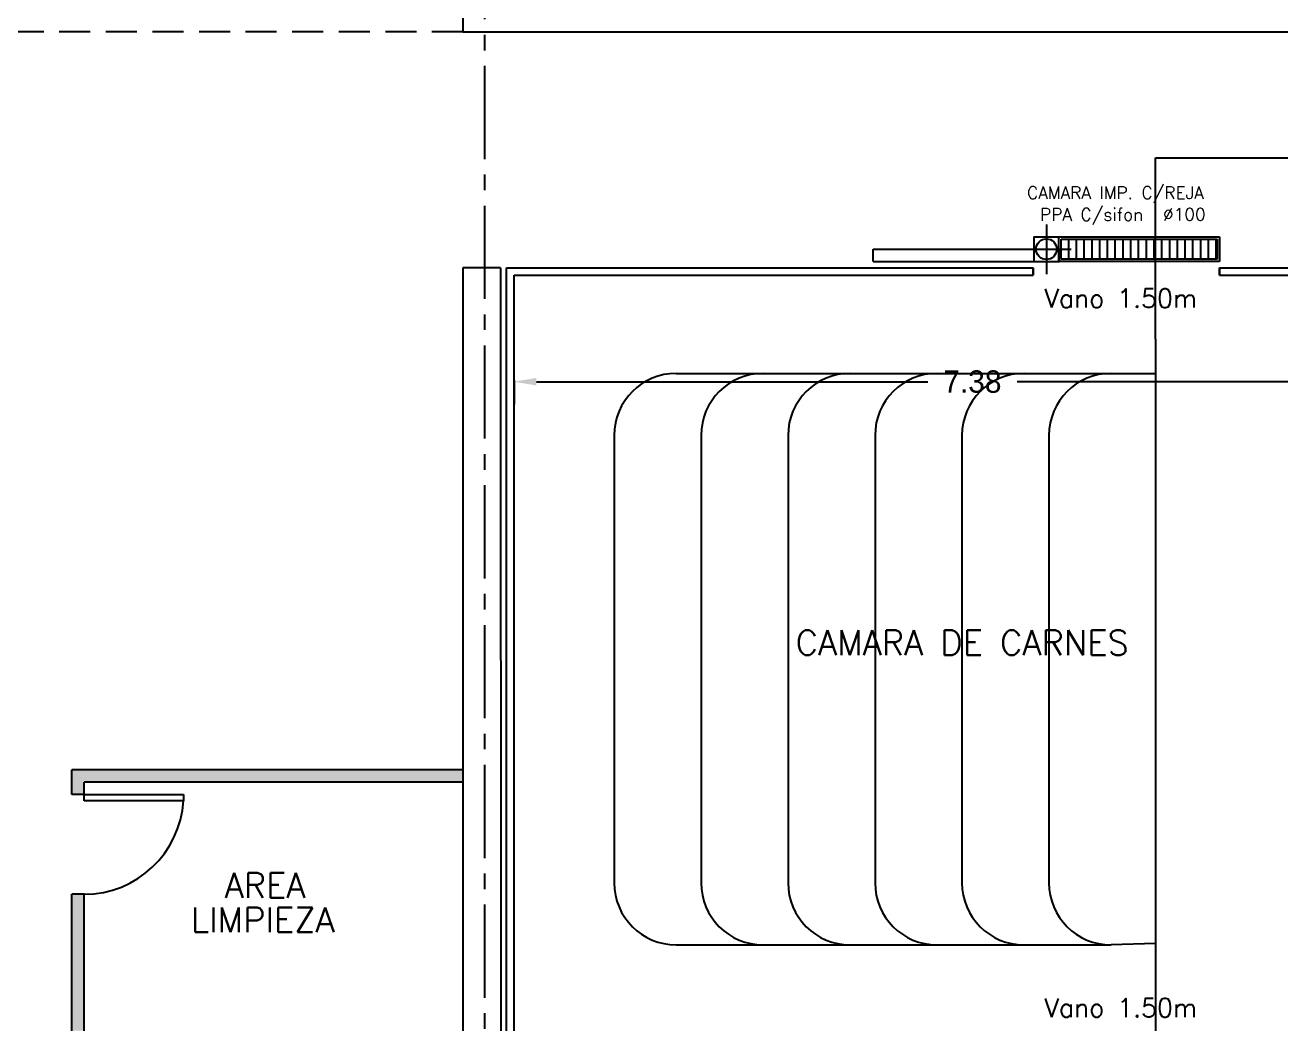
# Model space of a CAD drawing. Header units: metres. Extents: x 95 to 486, y 2972 to 3465.
# Drawn here: x 182.96 to 193.07, y 3238.92 to 3246.96 of the extents above; entities that cross this region are included whole.
import ezdxf
from ezdxf.enums import TextEntityAlignment as Align

# ---------------------------------------------------------------- set-up
doc = ezdxf.new("R2010")
doc.units = ezdxf.units.M
for name, pattern in [('CENTER2', [1.125, 0.75, -0.125, 0.125, -0.125]), ('DASHDOT2', [0.5, 0.25, -0.125, 0, -0.125]), ('HIDDEN', [0.375, 0.25, -0.125])]:
    doc.linetypes.add(name, pattern=pattern)
for name, color, linetype in [('0_CAMARAS', 4, 'Continuous'), ('0_HOJA-CARATULA', 7, 'Continuous'), ('0_LINEAS-MEDIANERAS', 1, 'DASHDOT2'), ('0_MUROS', 7, 'Continuous'), ('0_PUERTAS-VENTANAS', 3, 'Continuous'), ('C_COTAS', 5, 'Continuous'), ('I_DESAGUES', 224, 'Continuous'), ('T_TEXTOS', 3, 'Continuous'), ('T_TEXTOS-EQUIPAMIENTO', 5, 'Continuous')]:
    doc.layers.add(name, color=color, linetype=linetype)
doc.styles.add('ROMANS', font='romans.shx', dxfattribs={"width": 0.8, "height": 0.15})
doc.dimstyles.new('STANDARD$0', dxfattribs={"dimtxt": 0.2, "dimasz": 0.18, "dimexe": 0.18, "dimexo": 0.0625, "dimgap": 0.09, "dimtad": 0, "dimzin": 0, "dimdsep": 46, "dimtxsty": 'ROMANS', "dimblk": 'OBLIQUE', "dimsah": 1, "dimcen": 0.09, "dimse1": 1, "dimse2": 1, "dimadec": 0, "dimazin": 0, "dimtfac": 1, "dimtofl": 0, "dimtmove": 0, "dimatfit": 3, "dimldrblk": 'OBLIQUE', "dimfxl": 1, "dimtolj": 1, "dimtzin": 0, "dimarcsym": 0})

# ---------------------------------------------------------------- blocks, each defined once
blk = doc.blocks.new('*D190')
at = {"layer": 'C_COTAS', "color": 0, "lineweight": -2, "transparency": 16777216}
for p, q in [((186.897, 3244.096), (186.897, 3243.907)), ((187.077, 3244.087), (190.227, 3244.087)), ((194.097, 3244.087), (190.947, 3244.087)), ((194.277, 3244.096), (194.277, 3243.907))]:
    blk.add_line(p, q, dxfattribs=at)
at = {"layer": 'C_COTAS', "color": 0, "transparency": 16777216}
for points in [[(187.077, 3244.117), (187.077, 3244.057), (186.897, 3244.087)], [(194.097, 3244.117), (194.097, 3244.057), (194.277, 3244.087)]]:
    blk.add_solid(points, dxfattribs=at)
at = {"layer": 'DEFPOINTS', "color": 0, "transparency": 16777216}
for p in [(186.897, 3244.158), (194.277, 3244.158), (194.277, 3244.087)]:
    blk.add_point(p, dxfattribs=at)
at = {"layer": 'C_COTAS', "color": 0, "transparency": 16777216, "insert": (190.587, 3244.087), "char_height": 0.18, "attachment_point": 5}
blk.add_mtext('\\A1;7.38', dxfattribs=at)

msp = doc.modelspace()

# ---------------------------------------------------------------- hatches: boundary and pattern name
at = {"layer": '0_MUROS'}
h = msp.add_hatch(color=256, dxfattribs=at)
h.paths.add_polyline_path([(186.4861, 3240.8636), (186.4861, 3240.9636), (183.3361, 3240.9636), (183.3361, 3240.7636), (183.4361, 3240.7636), (183.4361, 3240.8636)])
h.paths.add_polyline_path([(183.3361, 3238.8636), (183.4361, 3238.8636), (183.4361, 3239.9636), (183.3361, 3239.9636)])

# ---------------------------------------------------------------- linework, layer by layer
at = {"layer": '0_CAMARAS', "color": 5}
for p, q in [((192.0616, 3244.4286), (192.0616, 3245.8883)), ((192.0616, 3245.8883), (195.6348, 3245.8883)), ((192.0616, 3244.4286), (192.0616, 3239.8409)), ((188.2031, 3244.1541), (191.7031, 3244.1541)), ((191.7031, 3244.1541), (192.0616, 3244.1541)), ((187.7031, 3243.6541), (187.7031, 3240.0541)), ((188.4031, 3243.6541), (188.4031, 3240.0541)), ((189.1031, 3243.6541), (189.1031, 3240.0541)), ((189.8031, 3243.6541), (189.8031, 3240.0541)), ((190.5031, 3243.6541), (190.5031, 3240.0541)), ((191.2031, 3243.6541), (191.2031, 3240.0541)), ((192.0616, 3239.8409), (192.0616, 3237.8962)), ((188.2031, 3239.5541), (191.7031, 3239.5541)), ((192.0616, 3239.5663), (191.7031, 3239.5541))]:
    msp.add_line(p, q, dxfattribs=at)
at = {"layer": '0_CAMARAS'}
for p, q in [((189.7874, 3245.1536), (191.2874, 3245.1536)), ((189.7874, 3245.0536), (189.7874, 3245.1536)), ((191.2874, 3245.0536), (191.2874, 3245.1536)), ((186.8374, 3245.0036), (191.0774, 3245.0036)), ((186.8374, 3238.0036), (186.8374, 3245.0036)), ((189.7874, 3245.0536), (191.2874, 3245.0536)), ((191.0774, 3245.0036), (191.0774, 3244.9436)), ((191.0774, 3244.9436), (191.0774, 3245.0036)), ((192.5774, 3245.0036), (192.5774, 3244.9436)), ((192.5774, 3244.9436), (192.5774, 3245.0036)), ((192.5774, 3245.0036), (202.0774, 3245.0036)), ((186.8974, 3244.9436), (191.0774, 3244.9436)), ((186.8974, 3238.8636), (186.8974, 3244.9436)), ((192.5774, 3244.9436), (194.2774, 3244.9436)), ((192.5774, 3244.9436), (194.2774, 3244.9436))]:
    msp.add_line(p, q, dxfattribs=at)
at = {"layer": '0_CAMARAS', "color": 5}
for centre, start, end in [((188.2031, 3243.6541), 90, 180), ((188.9031, 3243.6541), 90, 180), ((189.6031, 3243.6541), 90, 180), ((190.3031, 3243.6541), 90, 180), ((191.0031, 3243.6541), 90, 180), ((191.7031, 3243.6541), 90, 180), ((188.2031, 3240.0541), 180, 270), ((188.9031, 3240.0541), 180, 270), ((189.6031, 3240.0541), 180, 270), ((190.3031, 3240.0541), 180, 270), ((191.0031, 3240.0541), 180, 270), ((191.7031, 3240.0541), 180, 270)]:
    msp.add_arc(centre, 0.5, start, end, dxfattribs=at)
at = {"layer": '0_HOJA-CARATULA'}
msp.add_circle((196.2281, 3222.4589), 101.1095, dxfattribs=at)
at = {"layer": '0_LINEAS-MEDIANERAS', "linetype": 'CENTER2'}
msp.add_line((186.6611, 3238.0036), (186.6611, 3252.3936), dxfattribs=at)
at = {"layer": '0_MUROS'}
for p, q in [((186.4861, 3252.2436), (186.4861, 3246.9036)), ((186.4861, 3246.9036), (216.6461, 3246.9036)), ((186.7869, 3245.0036), (186.4861, 3245.0036)), ((186.4861, 3245.0036), (186.4861, 3238.0036)), ((186.7869, 3245.0036), (186.7902, 3238.0036)), ((186.4861, 3240.9636), (183.3361, 3240.9636)), ((183.3361, 3240.7636), (183.3361, 3240.9636)), ((186.4861, 3240.8636), (183.4361, 3240.8636)), ((183.4361, 3240.7636), (183.4361, 3240.8636)), ((183.4361, 3240.7636), (183.3361, 3240.7636)), ((183.4361, 3239.9636), (183.3361, 3239.9636)), ((183.3361, 3238.8636), (183.3361, 3239.9636)), ((183.4361, 3238.8636), (183.4361, 3239.9636))]:
    msp.add_line(p, q, dxfattribs=at)
at = {"layer": '0_MUROS', "color": 5, "linetype": 'HIDDEN'}
msp.add_line((186.4861, 3246.9036), (181.3361, 3246.9036), dxfattribs=at)
at = {"layer": '0_PUERTAS-VENTANAS'}
for p, q in [((183.4361, 3240.7636), (184.2361, 3240.7636)), ((183.4361, 3240.7136), (183.4361, 3240.7636)), ((184.2361, 3240.7636), (184.2361, 3240.7136)), ((184.2361, 3240.7136), (183.4361, 3240.7136))]:
    msp.add_line(p, q, dxfattribs=at)
at = {"layer": '0_PUERTAS-VENTANAS', "color": 5}
msp.add_arc((183.4361, 3240.7636), 0.8016, 270, 356.42367, dxfattribs=at)
at = {"layer": 'I_DESAGUES'}
for p, q in [((191.1824, 3245.3536), (191.1824, 3244.9536)), ((191.0824, 3245.2536), (191.0824, 3245.0536)), ((191.0824, 3245.2536), (191.2824, 3245.2536)), ((191.2824, 3245.2536), (192.5774, 3245.2536)), ((191.2824, 3245.0536), (191.2824, 3245.2536)), ((191.2824, 3245.0536), (191.2824, 3245.2536)), ((191.3024, 3245.2336), (192.5574, 3245.2336)), ((191.3024, 3245.0736), (191.3024, 3245.2336)), ((191.3626, 3245.0736), (191.3626, 3245.2336)), ((191.4251, 3245.0736), (191.4251, 3245.2336)), ((191.4876, 3245.0736), (191.4876, 3245.2336)), ((191.5501, 3245.0736), (191.5501, 3245.2336)), ((191.6126, 3245.0736), (191.6126, 3245.2336)), ((191.6751, 3245.0736), (191.6751, 3245.2336)), ((191.7376, 3245.0736), (191.7376, 3245.2336)), ((191.8001, 3245.0736), (191.8001, 3245.2336)), ((191.8626, 3245.0736), (191.8626, 3245.2336)), ((191.9251, 3245.0736), (191.9251, 3245.2336)), ((191.9876, 3245.0736), (191.9876, 3245.2336)), ((192.0501, 3245.0736), (192.0501, 3245.2336)), ((192.1126, 3245.0736), (192.1126, 3245.2336)), ((192.1751, 3245.0736), (192.1751, 3245.2336)), ((192.2376, 3245.0736), (192.2376, 3245.2336)), ((192.3001, 3245.0736), (192.3001, 3245.2336)), ((192.3626, 3245.0736), (192.3626, 3245.2336)), ((192.4251, 3245.0736), (192.4251, 3245.2336)), ((192.4876, 3245.0736), (192.4876, 3245.2336)), ((192.5501, 3245.0736), (192.5501, 3245.2336)), ((192.5574, 3245.2336), (192.5574, 3245.0736)), ((192.5774, 3245.2536), (192.5774, 3245.0536)), ((190.9824, 3245.1536), (191.3824, 3245.1536)), ((191.0824, 3245.0536), (191.2824, 3245.0536)), ((192.5774, 3245.0536), (191.2824, 3245.0536)), ((192.5574, 3245.0736), (191.3024, 3245.0736))]:
    msp.add_line(p, q, dxfattribs=at)
msp.add_circle((191.1824, 3245.1536), 0.0833, dxfattribs=at)

# ---------------------------------------------------------------- texts
at = {"layer": 'I_DESAGUES', "style": 'ROMANS'}
for s, p in [('CAMARA IMP. C/REJA', (191.0268, 3245.5579)), ('PPA C/sifon', (191.1314, 3245.3826)), ('%%c100', (192.1217, 3245.3839))]:
    msp.add_text(s, height=0.1, dxfattribs=at).set_placement(p)
at = {"layer": 'T_TEXTOS', "style": 'ROMANS'}
for s, p in [('CAMARA DE CARNES', (189.1636, 3241.8864)), ('AREA', (184.5674, 3239.9336)), ('LIMPIEZA', (184.2967, 3239.6555))]:
    msp.add_text(s, height=0.2, dxfattribs=at).set_placement(p)
at = {"layer": 'T_TEXTOS-EQUIPAMIENTO', "style": 'ROMANS'}
for p in [(191.7809, 3244.7588), (191.7809, 3239.0485), (191.7809, 3239.0485)]:
    msp.add_text('Vano 1.50m', height=0.15, dxfattribs=at).set_placement(p, align=Align.MIDDLE_CENTER)

# ---------------------------------------------------------------- dimensions: what is measured, and where the dimension line sits
at = {"layer": 'C_COTAS'}
dim = msp.add_linear_dim(base=(194.2774, 3244.0866), p1=(186.8974, 3244.1583), p2=(194.2774, 3244.1583), dimstyle='STANDARD$0', override={"dimtxt": 0.18, "dimtxsty": 'Standard', "dimsah": 0, "dimse1": 0, "dimse2": 0}, dxfattribs=at)
dim.commit()
dim.dimension.update_dxf_attribs({"geometry": '*D190', "text_midpoint": (190.5874, 3244.0866)})

doc.saveas('drawing.dxf')
